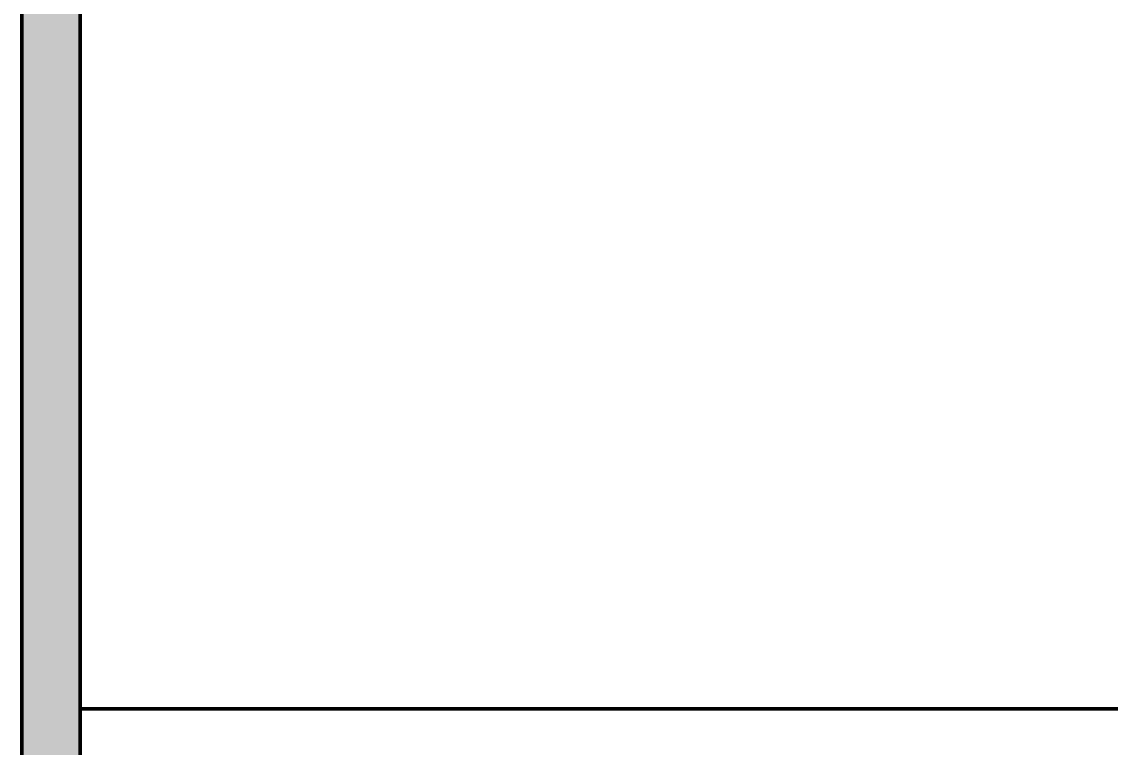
# Model space of a CAD drawing. Header units: millimetres. Extents: x 0 to 594, y 0 to 420.
# Drawn here: x 80.25 to 94.33, y 285 to 294.35 of the extents above; entities that cross this region are included whole.
import ezdxf

# ---------------------------------------------------------------- set-up
doc = ezdxf.new("R2010")
doc.units = ezdxf.units.MM
for name, color, linetype, lineweight in [('01-VISIBLE', 7, 'CONTINUOUS', 50), ('04-COTA', 3, 'CONTINUOUS', 25), ('05-RAYADO', 8, 'CONTINUOUS', 25)]:
    doc.layers.add(name, color=color, linetype=linetype, lineweight=lineweight)
doc.styles.add('ISO3098', font='isocpeur.ttf')
doc.dimstyles.new('FLAMA-ISO', dxfattribs={"dimtxt": 3.5, "dimasz": 3, "dimexe": 2, "dimexo": 1, "dimgap": 1, "dimtad": 1, "dimdec": 1, "dimtxsty": 'ISO3098', "dimcen": 2.5, "dimclrd": 3, "dimclre": 3, "dimclrt": 3, "dimazin": 3, "dimtfac": 1, "dimtmove": 0, "dimatfit": 3, "dimlwd": 25, "dimlwe": 25})

msp = doc.modelspace()

# ---------------------------------------------------------------- hatches: boundary and pattern name
at = {"layer": '05-RAYADO'}
h = msp.add_hatch(color=7, dxfattribs=at)
h.dxf.hatch_style = 1
h.paths.add_polyline_path([(80.25, 305.809), (81, 305.809), (81, 116.991), (80.25, 116.991)])

# ---------------------------------------------------------------- linework, layer by layer
at = {"layer": '01-VISIBLE'}
for p, q in [((80.25, 116.991), (80.25, 305.809)), ((81, 116.991), (81, 305.809))]:
    msp.add_line(p, q, dxfattribs=at)
msp.add_lwpolyline([(94.378, 285.491), (94.227, 285.491), (94.077, 285.491), (93.927, 285.491), (93.776, 285.491), (93.626, 285.491), (93.476, 285.491), (93.325, 285.491), (93.175, 285.491), (93.025, 285.491), (92.875, 285.491), (92.724, 285.491), (92.574, 285.491), (92.424, 285.491), (92.273, 285.491), (92.123, 285.491), (91.973, 285.491), (91.822, 285.491), (91.672, 285.491), (91.522, 285.491), (91.371, 285.491), (91.221, 285.491), (91.071, 285.491), (90.92, 285.491), (90.77, 285.491), (90.62, 285.491), (90.47, 285.491), (90.319, 285.491), (90.169, 285.491), (90.019, 285.491), (89.868, 285.491), (89.718, 285.491), (89.568, 285.491), (89.417, 285.491), (89.267, 285.491), (89.117, 285.491), (88.966, 285.491), (88.816, 285.491), (88.666, 285.491), (88.516, 285.491), (88.365, 285.491), (88.215, 285.491), (88.065, 285.491), (87.914, 285.491), (87.764, 285.491), (87.614, 285.491), (87.463, 285.491), (87.313, 285.491), (87.163, 285.491), (87.012, 285.491), (86.862, 285.491), (86.712, 285.491), (86.561, 285.491), (86.411, 285.491), (86.261, 285.491), (86.111, 285.491), (85.96, 285.491), (85.81, 285.491), (85.66, 285.491), (85.509, 285.491), (85.359, 285.491), (85.209, 285.491), (85.058, 285.491), (84.908, 285.491), (84.758, 285.491), (84.607, 285.491), (84.457, 285.491), (84.307, 285.491), (84.157, 285.491), (84.006, 285.491), (83.856, 285.491), (83.706, 285.491), (83.555, 285.491), (83.405, 285.491), (83.255, 285.491), (83.104, 285.491), (82.954, 285.491), (82.804, 285.491), (82.653, 285.491), (82.503, 285.491), (82.353, 285.491), (82.202, 285.491), (82.052, 285.491), (81.902, 285.491), (81.752, 285.491), (81.601, 285.491), (81.451, 285.491), (81.301, 285.491), (81.15, 285.491), (81, 285.491)], dxfattribs=at)

# ---------------------------------------------------------------- dimensions: what is measured, and where the dimension line sits
at = {"layer": '04-COTA'}
for base, p1 in [((129, 102.191), (107, 102.191)), ((118, 285.491), (107, 285.491))]:
    msp.add_linear_dim(base=base, p1=p1, p2=(86.5, 311.809), angle=90, dimstyle='FLAMA-ISO', override={"dimlfac": 2}, dxfattribs=at).render()

doc.saveas('drawing.dxf')
